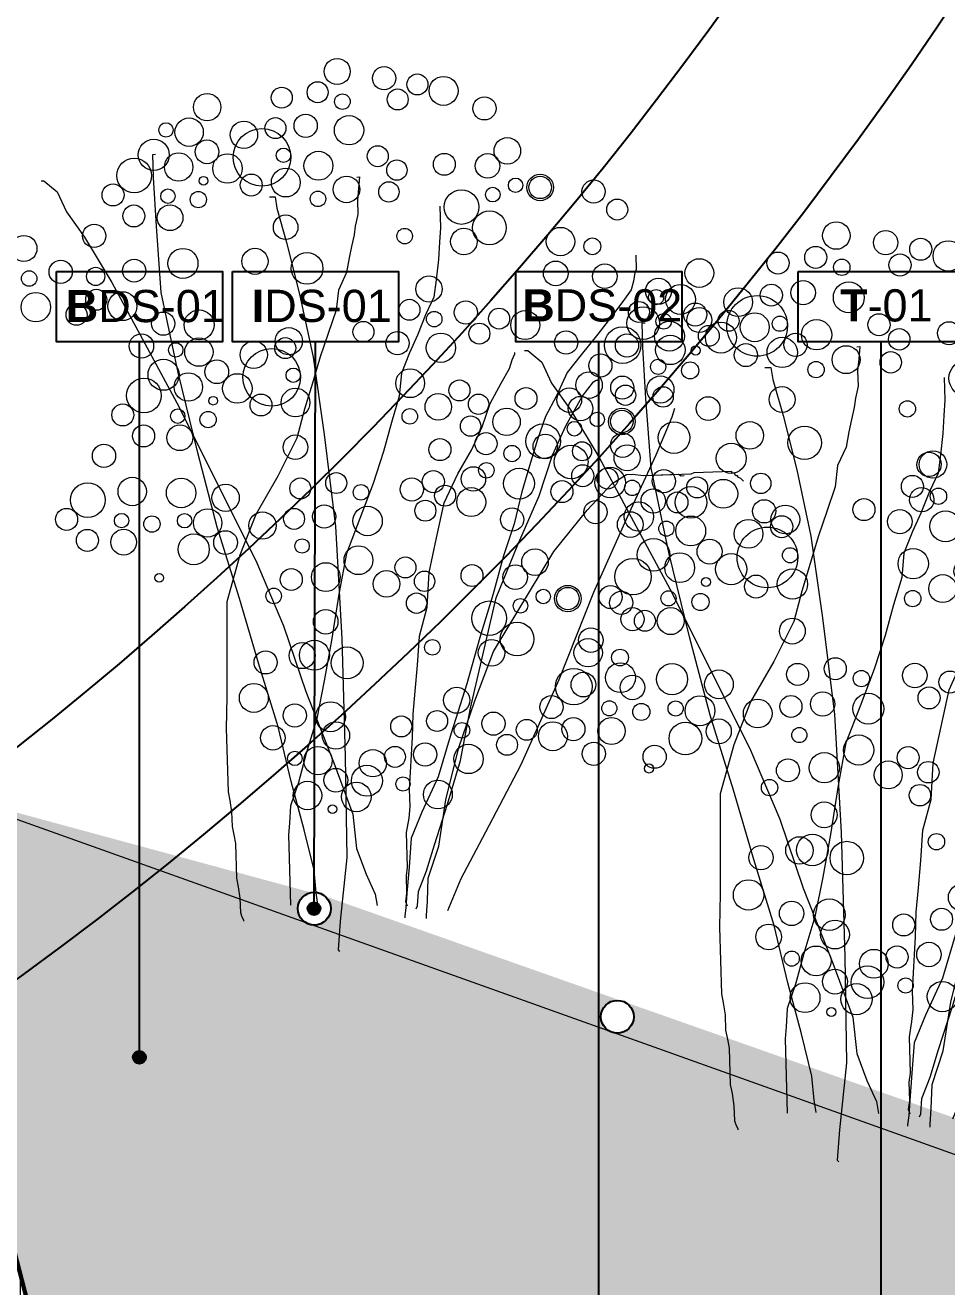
# Model space of a CAD drawing. Header units: metres. Extents: x -325 to 301, y -147 to 149.
# Drawn here: x 19.504 to 20.577, y 76.889 to 78.357 of the extents above; entities that cross this region are included whole.
import ezdxf

# ---------------------------------------------------------------- set-up
doc = ezdxf.new("R2010")
doc.units = ezdxf.units.M
doc.linetypes.add('ACAD_ISO03W100', pattern=[30, 12, -18])
doc.layers.add('-AUX-QAD', color=5, linetype='Continuous', plot=False)
doc.layers.add('-AUX_MON', color=3, linetype='Continuous', plot=False)
doc.layers.add('0-TX-1_25', color=7, linetype='Continuous', true_color=0x3f4f7f)
for name, color, linetype in [('02-L-Geotextile', 32, 'Continuous'), ('02-TRAÇ-D-linia 2', 251, 'Continuous'), ('10-DET-encoixinat', 37, 'Continuous'), ('10-DET_TERRENY_compactat', 252, 'Continuous'), ('A-KEYPLAN_HATCH', 7, 'Continuous'), ('A_TEXT_2', 7, 'Continuous')]:
    doc.layers.add(name, color=color, linetype=linetype)
for name, color, linetype, lineweight in [('05-VEG-gris 50%', 253, 'Continuous', 18), ('1-CM', 7, 'Continuous', 0), ('3-TR Seleccionat', 44, 'Continuous', 0)]:
    doc.layers.add(name, color=color, linetype=linetype, lineweight=lineweight)
doc.styles.get("Standard").update_dxf_attribs({"font": 'arial.ttf'})

# ---------------------------------------------------------------- blocks, each defined once
blk = doc.blocks.new('ccddddddddddd')
for points in [[(92.17118508927524, 14.45525125507265), (92.1602315818891, 14.54284491715953), (92.14927795156837, 14.71803216030821), (92.08355653705075, 15.02460998017341), (91.9959279843606, 15.39688300667331), (91.9082994312048, 15.81295286351815), (91.77685660263523, 16.29471792606637), (91.64541377406567, 16.79838144592941), (91.49206380639225, 17.34584179753438), (91.36062097735703, 17.91520052356645), (91.22917814878747, 18.52835616283119), (91.11964245792478, 19.14151172060519), (91.09773531928658, 19.6451752409339), (91.08678181190044, 20.01744826603681), (91.08678181190044, 20.1926355920732), (91.10868894960731, 20.19263559160754)], [(90.23240342363715, 20.01744826603681), (90.25431056134403, 20.01744826603681), (90.35289262235165, 19.92985460348427), (90.41861403686926, 19.7765657347627), (90.55005686543882, 19.57947995234281), (90.74722110852599, 19.22910538315773), (90.96629249025136, 18.79113706946373), (91.22917814878747, 18.26557517424226), (91.51397094503045, 17.65241961786523), (91.77685660263523, 17.08306080941111), (91.97402084618807, 16.57939737197012), (92.12737081339583, 16.07573385164142), (92.32453505601734, 15.52827350096777), (92.45597788598388, 15.13410201761872), (92.47788502369076, 14.8713211119175), (92.54360643820837, 14.67423532949761), (92.60932785319164, 14.52094646031037), (92.62028148304671, 14.43335279775783)], [(92.63123499089852, 19.97365143429488), (92.6531421286054, 19.9736514352262), (92.64218862075359, 19.88605777220801), (92.63123499043286, 19.79846410965547), (92.63123499136418, 19.6889720717445), (92.60932785226032, 19.60137840919197), (92.59837434487417, 19.53568312060088), (92.57646720623598, 19.44808954047039), (92.5545600685291, 19.36049587745219), (92.53265293082222, 19.25100375711918), (92.46693151630461, 19.11961326375604), (92.44502437766641, 18.96632439503446), (92.3793029631488, 18.79113706946373), (92.31358154863119, 18.61594982631505), (92.24786013411358, 18.41886404342949), (92.18213872006163, 18.22177834343165), (92.11641730554402, 18.00279418611899), (91.96306733880192, 17.71811482310295), (91.78781023295596, 17.43343546055257), (91.65636740392074, 17.12685764115304), (91.54683171305805, 16.77648307196796), (91.53587808320299, 16.38231158908457), (91.52492457535118, 16.05383539479226), (91.51397094456479, 15.81295286351815), (91.51397094456479, 15.33118780050427), (91.52492457535118, 15.26549251191318), (91.53587808273733, 15.17789884936064), (91.53587808273733, 15.068406812381), (91.54683171305805, 15.00271152332425), (91.55778522137552, 14.93701631762087), (91.55778522090986, 14.67423532949761), (91.56873885169625, 14.60854012332857), (91.5796923590824, 14.52094646077603), (91.5796923590824, 14.41145442333072), (91.59064598940313, 14.37860673852265), (91.60159949725494, 14.35670836362988), (91.60159949678928, 14.3457591352053)], [(91.9630673378706, 19.84226094093174), (92.00688161421567, 19.84226094093174), (92.01783512206748, 19.75466727791354), (92.08355653658509, 19.49188628932461), (92.1711850897409, 19.09771488886327), (92.25881364196539, 18.61594982584938), (92.324535056483, 18.02469264343381), (92.39025647100061, 17.32394342357293), (92.41216360917315, 16.4699052516371), (92.41216360917315, 15.57207033177838), (92.40121010132134, 14.80562582332641), (92.33548868680373, 14.32386076077819), (92.31358154863119, 14.10487660346553), (92.324535056483, 14.09392737504095)], [(93.25558848958462, 19.73276890348643), (93.25558848958462, 19.56853080587462), (93.2446348592639, 19.45903868647292), (93.23368135187775, 19.3276481917128), (93.21177421323955, 19.17435932345688), (93.18986707506701, 19.04296882916242), (93.12414566101506, 18.91157833440229), (93.05842424603179, 18.75828946661204), (92.99270283151418, 18.62689897231758), (92.92698141699657, 18.473610103596), (92.90507427882403, 18.29842277802527), (92.83935286477208, 18.10133707756177), (92.77363145025447, 17.88235292071477), (92.68600289756432, 17.64147038944066), (92.57646720670164, 17.37868940085173), (92.46693151583895, 17.11590849515051), (92.40121010132134, 16.80933067528531), (92.33548868726939, 16.45895602367818), (92.26976727228612, 16.15237828623503), (92.20404585823417, 15.867698923219), (92.11641730554402, 15.60491793509573), (92.05069589149207, 15.38593377778307), (91.9849744765088, 15.21074645221233), (91.9740208457224, 15.07935604080558), (91.9630673378706, 14.99176237778738), (91.9630673378706, 14.45525125507265)], [(94.73401807900518, 19.31669904664159), (94.73401807947084, 19.20720692630857), (94.72306444868445, 19.18530855188146), (94.71211094036698, 19.11961326375604), (94.69020380219445, 19.05391805805266), (94.6244823881425, 18.9663243945688), (94.53685383545235, 18.85683235758916), (94.42731814458966, 18.72544186376035), (94.2958753160201, 18.57215299457312), (94.18633962515742, 18.44076250074431), (94.09871107293293, 18.26557517424226), (94.01108251977712, 18.11228630598634), (93.94536110479385, 17.93709898088127), (93.8796396907419, 17.74001328041777), (93.81391827668995, 17.54292749799788), (93.74819686170667, 17.30204496672377), (93.66056830901653, 17.061162434984), (93.57293975679204, 16.7764830715023), (93.46340406592935, 16.44800687720999), (93.353868374601, 16.09763222653419), (93.22242554603145, 15.72535920049995), (93.11288985563442, 15.39688300620764), (92.98144702613354, 15.13410201808438), (92.89381847390905, 14.93701631762087), (92.87191133527085, 14.71803216077387), (92.85000419709831, 14.52094646077603), (92.83905056677759, 14.41145442379639), (92.82809705892578, 14.3457591352053), (92.82809705939144, 14.33480998966843)], [(92.85000419756398, 14.42240356933326), (92.83905056724325, 14.45525125460699), (92.85000419709831, 14.52094646077603), (92.85000419709831, 14.65233695553616), (92.86095770495012, 14.71803216077387), (92.86095770541579, 14.9808131493628), (92.88286484358832, 15.09030518634245), (92.89381847390905, 15.17789884889498), (92.89381847390905, 15.30928934318945), (92.90477198176086, 15.44067983748391), (92.91572561208159, 15.57207033224404), (92.9266791199334, 15.70346082560718), (92.93763274978846, 15.87864806922153), (92.959539887961, 16.05383539479226), (92.98144702613354, 16.2509210947901), (93.00335416430607, 16.46990525256842), (93.06907557882369, 16.68888940894976), (93.09098271699622, 16.95167039800435), (93.15670413151383, 17.21445130370557), (93.22242554603145, 17.47723229182884), (93.33196123689413, 17.6962164491415), (93.44149692729115, 17.87140369229019), (93.52912548044696, 18.04659101786092), (93.59484689496458, 18.22177834343165), (93.68247544765472, 18.37506721215323), (93.74819686217234, 18.48455933155492), (93.77010400034487, 18.5502545372583), (93.78105750773102, 18.57215299457312), (93.79201113805175, 18.59405136900023), (93.79201113805175, 18.60500059742481)], [(92.91572561208159, 14.40050519490615), (92.92667911946774, 14.42240356933326), (92.93763275025412, 14.53189568873495), (93.00335416430607, 14.68518455792218), (93.06907557928935, 14.88227025792003), (93.17861126968637, 15.18884807731956), (93.28814696054906, 15.51732427207753), (93.37577551277354, 15.91149575449526), (93.59484689496458, 16.74363546911627), (93.77010400034487, 17.13780686911196), (93.94536110525951, 17.51007989514619), (94.0548967961222, 17.81665771501139), (94.16443248651922, 18.03564187232405), (94.29587531555444, 18.25462594628334), (94.38350386824459, 18.3641180661507), (94.40541100688279, 18.37506721215323), (94.41636451426893, 18.37506721261889)], [(93.15670413151383, 14.37860673805699), (93.26623982191086, 14.61948935221881), (93.46340406546369, 14.96986392093822), (93.74819686217234, 15.47352744080126), (94.0548967961222, 16.10858145449311), (94.33968959236518, 16.76553384354338), (94.6244823881425, 17.35679102642462), (94.84355376986787, 17.79475925769657), (94.97499659890309, 18.07943862024695), (94.99690373707563, 18.14513390883803)], [(92.99240053351969, 14.32386076077819), (92.99240053351969, 14.34575913567096), (93.00335416477174, 14.45525125460699), (93.01430767215788, 14.63043849822134), (93.10193622438237, 14.8713211119175), (93.1676576398313, 15.22169568063691), (93.27719332976267, 15.61586716352031), (93.40863615879789, 15.96624173223972), (93.56198612600565, 16.3385147578083), (94.04394316580147, 17.08306080941111), (94.30682882387191, 17.38963862881064), (94.50399306695908, 17.58672432973981), (94.61352875782177, 17.65241961786523), (94.6573430346325, 17.65241961693391), (94.74497158685699, 17.64147038897499), (95.00785724446177, 17.64147038944066), (95.02976438309997, 17.63052116055042), (95.05167152127251, 17.63052116055042)], [(94.74497158685699, 17.64147038897499), (95.10643942793831, 17.64147038850933), (95.12834656564519, 17.65241961739957), (95.41313936142251, 17.65241961786523), (95.41313936188817, 17.64147038897499), (95.43504650052637, 17.64147038897499), (95.43504650052637, 17.63052116008475), (95.44600000791252, 17.61957201454788), (95.45695363823324, 17.61957201454788), (95.45695363823324, 17.60862278658897), (95.47886077594012, 17.59767355816439), (95.48981428472325, 17.58672432880849), (95.50076791457832, 17.57577518327162)]]:
    blk.add_lwpolyline(points)
for centre, radius in [((92.50731832021847, 20.78011920209974), 0.09914972109653161), ((92.8620486264117, 20.71819748636335), 0.08827586927244695), ((92.35396835301071, 20.62683025095612), 0.0797138132272792), ((93.11398077663034, 20.6634514266625), 0.07971381322727139), ((93.31114502064884, 20.60870544845238), 0.1100385761945846), ((91.51054347259924, 20.53923658793792), 0.1038774050785438), ((92.08012906461954, 20.59398264810443), 0.07971381322727139), ((92.54017896577716, 20.5501858163625), 0.05896654791170974), ((92.9606308103539, 20.55395938875154), 0.07971381322727139), ((93.6178449545987, 20.466365726199), 0.08827588449571261), ((91.19289002986625, 20.37499849172309), 0.05475392728177474), ((91.3681471357122, 20.353100115899), 0.1078442209085107), ((91.78438276099041, 20.32025251351297), 0.1038774050785438), ((92.02536128088832, 20.3640493452549), 0.0797138132272792), ((92.2553861704655, 20.37499849079177), 0.08828397434522552), ((92.58399324212223, 20.33120165998116), 0.1116622003345008), ((91.91582559002563, 20.14506518794224), 0.2190155618666085), ((91.09430784732103, 20.18886201875284), 0.1179330192981251), ((91.49958996474743, 20.19981116522104), 0.09029159687583978), ((93.78214843012393, 20.13788953144103), 0.100948621194932), ((90.94095788057894, 20.03557306807488), 0.131875252192638), ((91.28051858302206, 20.09031912824139), 0.1078442962242974), ((91.65184901002795, 20.06842075381428), 0.1122136528435823), ((92.08012906461954, 20.15601441636682), 0.05474597743621246), ((92.34301472222432, 20.06842075381428), 0.1094920372972297), ((92.7963272118941, 20.12694030348212), 0.0797138132272792), ((92.09108269494027, 19.94797948841006), 0.1094920372972297), ((92.93872367218137, 20.01744826603681), 0.07742317901411151), ((93.30019139032811, 20.0502958688885), 0.08341479203162756), ((93.6287984624505, 20.02839749492705), 0.09355456895831013), ((90.77556348359212, 19.89323342777789), 0.08359032011394589), ((91.4667291957885, 19.98082709126174), 0.03284760294668843), ((91.82819703733549, 19.93703025951982), 0.083391818526349), ((92.55113259609789, 19.88228419935331), 0.100948621194932), ((94.02312694909051, 19.85321016935632), 0.100948621194932), ((91.19289003079757, 19.87133497092873), 0.05475392728177474), ((91.42291491990909, 19.83848736807704), 0.0619504096055185), ((92.33206121437252, 19.81658899364993), 0.05896647138640877), ((92.8730022571981, 19.85321016889066), 0.07742319637127354), ((93.66165923094377, 19.80941333761439), 0.05583111220221605), ((93.83691633632407, 19.87510854331776), 0.05475392728177474), ((94.02312694909051, 19.85321016935632), 0.08552993772729109), ((94.4284090665169, 19.80941333761439), 0.08827588449571261), ((90.92891338979825, 19.72899533063173), 0.083391818526349), ((91.20384353818372, 19.70709687424824), 0.0979638998719097), ((93.42068071104586, 19.72181967506185), 0.1313904942115585), ((92.08012906461954, 19.60855406522751), 0.09355464613128266), ((93.6287984624505, 19.5575815779157), 0.1281631355179718), ((93.6287984624505, 19.5575815779157), 0.1281631355179718), ((94.6036661718972, 19.66707361536101), 0.0797138132272792), ((90.08658734429628, 19.50710891373456), 0.09914972109653161), ((90.6233044383116, 19.58665560837835), 0.08830179011489034), ((92.98253794806078, 19.51378474617377), 0.05896654791170974), ((93.43163421889767, 19.45903868600726), 0.100948621194932), ((94.16552340891212, 19.43714031158015), 0.1078442209085107), ((89.93323737708852, 19.35381996259093), 0.0797138132272792), ((90.36042650975287, 19.32097235973924), 0.08827586927244695), ((91.29147209087387, 19.35672230552882), 0.1143168244103129), ((91.83915054472163, 19.35672230552882), 0.09914972109653161), ((92.2334790318273, 19.29102701693773), 0.1209383224137713), ((94.40650192834437, 19.39334348030388), 0.06385108598971867), ((89.5993650695309, 19.32097235973924), 0.07971381322727139), ((90.11944799032062, 19.27717552846298), 0.05896654791170974), ((90.62493505468592, 19.27813989901915), 0.06916781482529323), ((90.91905074194074, 19.31292547378689), 0.08759366280770564), ((94.12170913256705, 19.19625778030604), 0.09355468922416664), ((94.49413048103452, 19.1634100950323), 0.09355468922416664), ((89.54459728533402, 19.09103905688971), 0.0797138132272792), ((89.83465519361198, 19.10198820289224), 0.08828397434522552), ((90.1632622666657, 19.05819137161598), 0.1116622003345008), ((90.62432604283094, 19.10091247688979), 0.07971381322727139), ((90.82149028638378, 19.04616649914533), 0.1100385761945846), ((93.15546696865931, 19.10642892122269), 0.09914972109653161), ((94.89874616917223, 19.0372787155211), 0.09914972109653161), ((90.47097607562318, 18.99142043991014), 0.07971381322727139), ((91.12819022033364, 18.90382677689195), 0.08827588449571261), ((91.39991686027497, 18.88590638805181), 0.1139313534327422), ((93.00211700191721, 18.95313997007906), 0.0797138132272792), ((93.4293061341159, 18.92029236769304), 0.08827586927244695), ((94.74539620196447, 18.88398976437747), 0.0797138132272792), ((92.64738657139242, 18.79607752989978), 0.07971381322727139), ((93.18832761468366, 18.87649553595111), 0.05896654791170974), ((93.68123828433454, 18.86554630752653), 0.07971381322727139), ((93.87840252742171, 18.81080033024773), 0.1100385761945846), ((94.93160681519657, 18.80734532978386), 0.05896654791170974), ((95.17258533509448, 18.85114216106012), 0.08827586927244695), ((95.42451748484746, 18.79639610135928), 0.07971381322727139), ((90.95698824804276, 18.73876838758588), 0.0928042669996929), ((91.39224458299577, 18.67940983595327), 0.1078442209085107), ((92.04945872724056, 18.69035906484351), 0.0797138132272792), ((92.07780097937211, 18.74133146926761), 0.1038774050785438), ((92.90353481797501, 18.70130821038038), 0.08828397434522552), ((93.23214189056307, 18.65751137910411), 0.1116622003345008), ((93.52788831666112, 18.75605427054688), 0.07971381322727139), ((95.62168172886595, 18.74165012408048), 0.1100385761945846), ((91.21698747761548, 18.70130821038038), 0.05475392728177474), ((91.80848020780832, 18.64656223310158), 0.1038774050785438), ((91.93992303684354, 18.47137490753084), 0.2190155618666085), ((94.18510246183723, 18.66846060752869), 0.08827588449571261), ((94.64681401941925, 18.63215800421312), 0.08828397434522552), ((94.97542109200731, 18.5883611724712), 0.1116622003345008), ((95.27116751810536, 18.68690406344831), 0.07971381322727139), ((95.92838166281581, 18.59931040136144), 0.08827588449571261), ((91.1184052946046, 18.51517173880711), 0.1179330192981251), ((91.523687412031, 18.5261208852753), 0.09029159687583978), ((91.30461603077129, 18.41662884736434), 0.1078442962242974), ((91.67594645684585, 18.39473047340289), 0.1122136528435823), ((92.10422651190311, 18.48232413595542), 0.05474597743621246), ((92.99116337066516, 18.39473047340289), 0.1094920372972297), ((90.96505532739684, 18.36188278766349), 0.131875252192638), ((93.3635847195983, 18.3290351848118), 0.0797138132272792), ((94.3494059368968, 18.33998441323638), 0.100948621194932), ((91.49082664307207, 18.30713681038469), 0.03284760294668843), ((91.85229448415339, 18.26333997910842), 0.083391818526349), ((92.11518014175817, 18.27428920799866), 0.1094920372972297), ((93.86744889710099, 18.25239075068384), 0.08341479203162756), ((94.19605596922338, 18.23049237625673), 0.09355456895831013), ((94.62448251107708, 18.25462594581768), 0.07742319637127354), ((90.79966093041003, 18.21954314783216), 0.08359032011394589), ((91.21698747761548, 18.19764469005167), 0.05475392728177474), ((91.447012366727, 18.16479708813131), 0.0619504096055185), ((93.19928124500439, 18.20859391894192), 0.100948621194932), ((93.50598117848858, 18.21954314783216), 0.07742317901411151), ((94.90927530638874, 18.23272757232189), 0.07743792491863587), ((95.2488358868286, 18.13418468041345), 0.09029159687583978), ((90.95301083661616, 18.055305050686), 0.083391818526349), ((91.22794098593295, 18.03340659337118), 0.0979638998719097), ((92.98020986327901, 18.14289871323854), 0.05896647138640877), ((93.44025976397097, 18.055305050686), 0.07742319637127354), ((94.40417384309694, 18.07720342511311), 0.05475392728177474), ((94.59038445679471, 18.05530505022034), 0.100948621194932), ((94.59038445679471, 18.05530505022034), 0.08552993772729109), ((93.9879382182844, 17.92391455639154), 0.1313904942115585), ((94.22891673771665, 18.01150821940973), 0.05583111220221605), ((90.64740188512951, 17.91296532796696), 0.08830179011489034), ((92.10422651190311, 17.93486378435045), 0.09355464613128266), ((94.19605596968904, 17.75967645877972), 0.1281631355179718), ((94.19605596968904, 17.75967645877972), 0.1281631355179718), ((94.62203529756516, 17.77874510781839), 0.09914972109653161), ((95.41313948435709, 17.7509624264203), 0.1143169033563484), ((93.54979545529932, 17.71587962796912), 0.05896654791170974), ((90.51421286957338, 17.58087944658473), 0.131875252192638), ((90.85377357294783, 17.63562550675124), 0.1078442962242974), ((91.22510399948806, 17.61372713185847), 0.1122136528435823), ((92.13205550750718, 17.62053411826491), 0.07971381322727139), ((92.40589479589835, 17.6533817211166), 0.0797138132272792), ((92.97846367675811, 17.58720544259995), 0.08827586927244695), ((94.4686853303574, 17.62545615714043), 0.0797138132272792), ((94.89587446348742, 17.59260855335742), 0.08827586927244695), ((91.56246991548687, 17.56578805856407), 0.1038774050785438), ((92.59210540866479, 17.57673728698865), 0.05896654791170974), ((93.23039582651109, 17.53245938289911), 0.07971381322727139), ((93.42756007006392, 17.47771340515465), 0.1100385761945846), ((94.65489594358951, 17.54881172254682), 0.05896654791170974), ((95.14780661370605, 17.53786249365658), 0.07971381322727139), ((95.34497085725889, 17.48311651591212), 0.1100385761945846), ((95.63221086654812, 17.55387672642246), 0.07742319637128761), ((90.3488184735179, 17.43853980628774), 0.08359032011394589), ((93.07704585976899, 17.4229673454538), 0.07971381322727139), ((94.99445664696395, 17.42837045621127), 0.07971381322727139), ((90.76614501979202, 17.41664134990424), 0.05475392728177474), ((90.99616990983486, 17.38379374658689), 0.0619504096055185), ((91.2448164736852, 17.40154996141791), 0.05475392728177474), ((91.4200735790655, 17.37965158652514), 0.1078442209085107), ((91.8363092043437, 17.34680398320779), 0.1038774050785438), ((92.07728772377595, 17.39060081494972), 0.0797138132272792), ((92.30731261335313, 17.40154996095225), 0.08828397434522552), ((92.63591968500987, 17.35775312967598), 0.1116622003345008), ((93.73426000401378, 17.33537368290126), 0.08827588449571261), ((94.37010314781219, 17.37362439604476), 0.08828397434522552), ((94.69871022040024, 17.32982756523415), 0.1116622003345008), ((95.65167079120874, 17.34077679365873), 0.08827588449571261), ((90.5021683787927, 17.27430170960724), 0.083391818526349), ((90.77709852810949, 17.25240325229242), 0.0979638998719097), ((91.55151640810072, 17.22636263491586), 0.09029159687583978), ((91.30848026368767, 17.18208481417969), 0.1179330192981251), ((92.13205550797284, 17.18256588606164), 0.05474597743621246), ((92.55718713905662, 17.0616435483098), 0.1094920372972297), ((92.3052551113069, 16.94120228243992), 0.1094920372972297), ((92.91274226177484, 16.99594826018438), 0.0797138132272792), ((93.89856347907335, 17.0068974881433), 0.100948621194932), ((91.03998418571427, 16.97404988575727), 0.03284760294668843), ((92.04236945323646, 16.930253054481), 0.083391818526349), ((92.76530501246452, 16.87550699478015), 0.100948621194932), ((93.05513872113079, 16.88645622273907), 0.07742317901411151), ((93.41660643927753, 16.91930382605642), 0.08341479203162756), ((93.74521351233125, 16.89740545116365), 0.09355456895831013), ((91.90531620429829, 16.80981178861111), 0.05896647138640877), ((92.98941730661318, 16.72221812605858), 0.07742319637127354), ((93.95333138620481, 16.74411650048569), 0.05475392728177474), ((94.13954199897125, 16.72221812512726), 0.100948621194932), ((94.13954199897125, 16.72221812512726), 0.08552993772729109), ((94.54482411639765, 16.67842129431665), 0.08827588449571261), ((92.29430148098618, 16.60177685972303), 0.09355464613128266), ((93.53709576139227, 16.59082763129845), 0.1313904942115585), ((93.77807428082451, 16.67842129431665), 0.05583111220221605), ((94.72008122131228, 16.53608157159761), 0.0797138132272792), ((93.74521351186559, 16.42658953461796), 0.1281631355179718), ((93.74521351186559, 16.42658953461796), 0.1281631355179718), ((92.10772894509137, 16.34994510002434), 0.09914972109653161), ((92.20096791768447, 16.34994510002434), 0.1143168244103129), ((92.44765144772828, 16.28424981143326), 0.1209383224137713), ((93.09895299747586, 16.38279270287603), 0.05896654791170974), ((93.54804926877841, 16.32804664317518), 0.100948621194932), ((94.28193845879287, 16.30614826828241), 0.1078442209085107), ((91.82854656875134, 16.30614826828241), 0.08759366280770564), ((94.52291697775945, 16.26235143747181), 0.06385108598971867), ((91.73098611226305, 16.03938929410651), 0.1100385761945846), ((94.23812418198213, 16.0652657370083), 0.09355468922416664), ((94.61054553091526, 16.03241805126891), 0.09355468922416664), ((93.2718820180744, 15.97543687839061), 0.09914972109653161), ((92.03768604714423, 15.89704957138747), 0.08827588449571261), ((92.30941268615425, 15.87912918301299), 0.1139313534327422), ((92.84469276247546, 15.78930032392964), 0.07971381322727139), ((93.11853205086663, 15.82214792724699), 0.0797138132272792), ((93.54572118353099, 15.7893003243953), 0.08827586927244695), ((91.86648407392204, 15.73199118301272), 0.0928042669996929), ((92.34637937927619, 15.73455426469445), 0.1038774050785438), ((93.30474266409874, 15.74550349265337), 0.05896654791170974), ((93.79765333421528, 15.73455426422879), 0.07971381322727139), ((93.9948175768368, 15.67980828741565), 0.1100385761945846), ((93.64430336654186, 15.62506222724915), 0.07971381322727139), ((92.02872593747452, 15.57031616708264), 0.05475392728177474), ((92.20398304238915, 15.54841779312119), 0.1078442209085107), ((92.62021866859868, 15.51557018980384), 0.1038774050785438), ((92.78992497874424, 15.55936702108011), 0.0797138132272792), ((93.01994986785576, 15.5703161675483), 0.08828397434522552), ((93.34855694044381, 15.52651933580637), 0.1116622003345008), ((94.30151751171798, 15.53746856376529), 0.08827588449571261), ((94.76322906883433, 15.50116596091539), 0.08828397434522552), ((92.57106118137017, 15.38417969550937), 0.1179330192981251), ((92.33542587142438, 15.39512884197757), 0.09029159687583978), ((92.8446927620098, 15.35133209312335), 0.05474597743621246), ((92.116354489699, 15.28563680453226), 0.1078442962242974), ((92.48768491717055, 15.26373843010515), 0.1122136528435823), ((93.10757842008024, 15.26373842963949), 0.1094920372972297), ((92.30256510339677, 15.17614476708695), 0.03284760294668843)]:
    blk.add_circle(centre, radius)
blk = doc.blocks.new('hatch keyplan 2')
at = {"layer": 'A-KEYPLAN_HATCH'}
blk.add_lwpolyline([(0, 0.005476596624248486), (0.012874798693294, 0.005476596623793739), (0.012874798693294, -2.273736754432321e-13), (0, 0)], close=True, dxfattribs=at)
blk = doc.blocks.new('hatch keyplan')
at = {"layer": 'A-KEYPLAN_HATCH'}
blk.add_blockref('hatch keyplan 2', (1.430579833341536, 0.8521467901477053), dxfattribs=at)
blk = doc.blocks.new('T-01')
at = {"layer": 'A-KEYPLAN_HATCH'}
blk.add_blockref('hatch keyplan', (-1.430579833341536, -0.8521467901477053), dxfattribs=at)
at = {"layer": 'A_TEXT_2', "insert": (-0.0007977306934924266, 0.004083503112212838), "char_height": 0.0025, "attachment_point": 1}
blk.add_mtext_dynamic_manual_height_columns('\\pi0.00405;{\\fArial|b1|i0|c0|p34;T}-01', width=0.01456192034901793, gutter_width=0.015, heights=[0], dxfattribs=at)
blk = doc.blocks.new('I-06A')
at = {"layer": 'A-KEYPLAN_HATCH'}
blk.add_blockref('hatch keyplan', (-1.430579833341536, -0.8521467901477053), dxfattribs=at)
at = {"layer": 'A_TEXT_2', "insert": (-0.0007977307986626325, 0.00404589630651675), "char_height": 0.0025, "attachment_point": 1}
blk.add_mtext_dynamic_manual_height_columns('\\pi0.00229;{\\fArial|b1|i0|c0|p34;I}DS-01', width=0.01456192034901793, gutter_width=0.015, heights=[0], dxfattribs=at)
blk = doc.blocks.new('B-DS01')
at = {"layer": 'A-KEYPLAN_HATCH'}
blk.add_blockref('hatch keyplan', (-1.430579833341138, -0.8521467901475916), dxfattribs=at)
at = {"layer": 'A_TEXT_2', "insert": (-0.0007977307984582405, 0.004032374434489228), "char_height": 0.0025, "attachment_point": 1}
blk.add_mtext_dynamic_manual_height_columns('\\pi0.00152;{\\fArial|b1|i0|c0|p34;B}DS-01', width=0.01456192034901793, gutter_width=0.015, heights=[0], dxfattribs=at)
blk = doc.blocks.new('B-DS02')
at = {"layer": 'A-KEYPLAN_HATCH'}
blk.add_blockref('hatch keyplan', (-1.430579833341536, -0.8521467901477053), dxfattribs=at)
at = {"layer": 'A_TEXT_2', "insert": (-0.0007977306934924266, 0.004083503112212838), "char_height": 0.0025, "attachment_point": 1}
blk.add_mtext_dynamic_manual_height_columns('\\pi0.00129;{\\fArial|b1|i0|c0|p34;B}DS-02', width=0.01456192034901793, gutter_width=0.015, heights=[0], dxfattribs=at)
blk = doc.blocks.new('POINT')
at = {"layer": '0-TX-1_25'}
h = blk.add_hatch(dxfattribs=at)
h.set_pattern_fill('ANGLE', color=256)
h.set_pattern_definition([(0, (-83.74681484067048, -12.72584030761209), (0, 6.985), [5.08, -1.905]), (90, (-83.74681484067048, -12.72584030761209), (-6.985, 4.277078946022131e-16), [5.08, -1.905])])
edge = h.paths.add_edge_path()
edge.add_arc((0, 0), 0.0075, 0, 360)
h = blk.add_hatch(color=256, dxfattribs=at)
h.dxf.hatch_style = 1
edge = h.paths.add_edge_path()
edge.add_arc((0, 0), 0.0075, 0, 360)
blk.add_circle((0, 0), 0.0075, dxfattribs=at)

msp = doc.modelspace()

# ---------------------------------------------------------------- hatches: boundary and pattern name
at = {"layer": '10-DET-encoixinat'}
h = msp.add_hatch(dxfattribs=at)
h.set_pattern_fill('CROSS', color=256, scale=0.04999999999999997, angle=91.66889548920817)
h.set_pattern_definition([(135.910817346098, (9.254955547378444, 72.81619366922993), (-0.01767543594103214, -0.000281005861983161), [0.006249999999999993, -0.01874999999999998]), (225.9108173460979, (9.254885294457011, 72.82061252732407), (0.000281005861983161, -0.01767543594103215), [0.006249999999999993, -0.01874999999999998])])
edge = h.paths.add_edge_path()
edge.add_line((19.40426612271094, 77.46497168870289), (19.40426612224528, 77.2652096973138))
edge.add_line((19.40426612224528, 77.2652096973138), (19.52670743606376, 76.79169178689887))
edge.add_line((19.52670743606376, 76.79169178689887), (20.61158481082651, 76.43006581787249))
edge.add_arc((20.88037853041107, 77.23644657892824), 0.8499999973464439, 251.5650426997877, 270.0000003406949)
edge.add_line((20.88037853546538, 76.3864465815818), (21.49455763816931, 76.3864465815818))
edge.add_line((21.49455763816931, 76.3864465815818), (21.49455763908389, 76.93181699326996))
edge.add_line((21.49455763908389, 76.93181699326996), (20.88037853174009, 76.94637161970849))
edge.add_arc((20.93199237187277, 77.32736714711616), 0.3844757214674237, 250.131195935182, 262.28505132981314, ccw=False)
edge.add_line((20.80132155444576, 76.96577799093079), (19.49423445712873, 77.43497168960627))
edge.add_line((19.49423445712873, 77.43497168960627), (19.40426612271094, 77.46497168870289))
at = {"layer": '10-DET_TERRENY_compactat'}
h = msp.add_hatch(dxfattribs=at)
h.set_pattern_fill('HEX', color=256, scale=0.002, angle=0.5782318252177278)
h.set_pattern_definition([(0.5782318252177278, (0.549165722126844, -8.408593412523473), (-0.000110995747240735, 0.01099796253877573), [0.00635, -0.0127]), (120.5782318252177, (0.549165722126844, -8.408593412523473), (-0.00946901707482901, -0.005595106406210373), [0.00635, -0.0127]), (60.57823182521773, (0.5555153987575636, -8.40852932909894), (-0.009580012822069743, 0.00540285613256535), [0.00635, -0.0127])])
h.paths.add_polyline_path([(19.40426612271094, 77.46497168870289), (19.85260917925818, 77.3433663045403), (20.19829420302849, 77.22136960070243), (20.6450935668086, 77.06427488813291), (20.87356986982488, 76.98817931409106), (20.94947230474233, 76.98293192219178), (21.4922463812803, 76.97291423615862), (21.49127431538585, 76.93189480045899), (20.88598257024922, 76.94623881693798), (20.84635288576628, 76.95255058022336), (20.80132155444568, 76.96577799093082), (20.60956121619994, 77.03429750000717), (20.11428299349581, 77.21126955265554)])
edge = h.paths.add_edge_path(flags=16)
edge.add_arc((19.84008012810117, 77.32888649289481), 0.01914789983742415, 0, 360)
edge = h.paths.add_edge_path(flags=16)
edge.add_arc((20.19295778152204, 77.202980346403), 0.01914789983742415, 0, 360)
edge = h.paths.add_edge_path(flags=16)
edge.add_arc((20.63720833024252, 77.04682595944142), 0.01914789983742415, 0, 360)
edge = h.paths.add_edge_path(flags=16)
edge.add_arc((21.27223510822759, 76.95670794959706), 0.01914789983742415, 0, 360)
at = {"layer": '3-TR Seleccionat'}
h = msp.add_hatch(dxfattribs=at)
h.set_pattern_fill('ANSI31', color=256, scale=0.002, angle=225, style=0)
h.set_pattern_definition([(270, (1.724461629969113, 15.11476513127442), (0.00635, -4.336808689942018e-19), [])])
edge = h.paths.add_edge_path()
edge.add_line((19.75054990936692, 75.92650813836374), (19.47694866301461, 76.98401666688261))
edge.add_line((19.47694866301461, 76.98401666688261), (18.51381635105335, 76.98401666688261))
edge.add_line((18.51381635105335, 76.98401666688261), (18.51381635105335, 75.16673965454368))
edge.add_line((18.51381635105335, 75.16673965454368), (19.49426612209626, 75.16673965396937))
edge.add_line((19.49426612209626, 75.16673965396937), (21.49455763863497, 75.16673965536636))
edge.add_line((21.49455763863497, 75.16673965536636), (21.49455763910063, 75.63644658111613))
edge.add_line((21.49455763910063, 75.63644658111613), (20.88037853927882, 75.63644658097395))
edge.add_arc((20.88037853166948, 77.23644658039092), 1.599999999416966, 251.5650427093889, 270.00000027248956, ccw=False)
edge.add_line((20.3744138818989, 75.71855337883923), (19.75054990936692, 75.92650813836374))

# ---------------------------------------------------------------- linework, layer by layer
at = {"layer": '-AUX-QAD'}
for radius in [4.423163336561861, 4.207516772289723]:
    msp.add_circle((16.89760635375546, 80.82832178061602), radius, dxfattribs=at)
at = {"layer": '-AUX_MON'}
for radius in [2.605396921805838, 2.303722373471873]:
    msp.add_circle((19.91883515369868, 76.45016396264691), radius, dxfattribs=at)
at = {"layer": '0-TX-1_25'}
msp.add_line((19.84008012810117, 77.32888649289481), (19.84146267032722, 77.98870204491712), dxfattribs=at)
for points in [[(19.63647758807883, 77.1557830496895), (19.63647758807883, 77.98870204491712)], [(20.17137541662191, 76.44086969733861), (20.17137541662191, 77.98870204491712)], [(20.50002242181287, 75.51428028639475), (20.50002242181287, 77.98870204491712)]]:
    msp.add_lwpolyline(points, dxfattribs=at)
at = {"layer": '02-L-Geotextile', "linetype": 'ACAD_ISO03W100', "ltscale": 0.002, "const_width": 0.005}
msp.add_lwpolyline([(19.47694866301463, 76.98401666688251), (19.75054990936692, 75.92650813836374), (20.37441388143324, 75.71855337907206, 0.08061161001945459), (20.88037853919067, 75.63644658111613), (21.49455763910063, 75.63644658111613)], format="xyb", dxfattribs=at)
at = {"layer": '02-TRAÇ-D-linia 2'}
for centre in [(19.84008012810117, 77.32888649289481), (20.19295778152204, 77.202980346403)]:
    msp.add_circle(centre, 0.01914789983742415, dxfattribs=at)
at = {"layer": '05-VEG-gris 50%'}
for centre, major_axis, ratio, start_param, end_param in [((20.55585035260864, 77.84603894363337), (-0.00999539769624609, 0.009995397696246088), 0.9999999999999041, 3.957012353762735, 10.24019766094232), ((20.54736668847599, 77.80499178777629), (0.009995397696247042, 0.009995397696247042), 0.9999999999998405, 5.527808680557567, 11.81099398773715)]:
    msp.add_ellipse(centre, major_axis=major_axis, ratio=ratio, start_param=start_param, end_param=end_param, dxfattribs=at)
at = {"layer": '1-CM'}
msp.add_lwpolyline([(19.40426612271094, 77.46497168870289), (20.80132155444571, 76.9657779909308, 0.05308096770375473), (20.88037853174009, 76.94637161970849), (21.49455763908389, 76.93181699326996)], format="xyb", dxfattribs=at)

# ---------------------------------------------------------------- block references
at = {"layer": '0-TX-1_25', "xscale": 15, "yscale": 15, "zscale": 15}
for name, p in [('B-DS01', (19.53991659787316, 77.98870204491713)), ('I-06A', (19.74490168012751, 77.98870204491884)), ('B-DS02', (20.07481442642221, 77.98870204491884)), ('T-01', (20.40346143161317, 77.98870204491202))]:
    msp.add_blockref(name, p, dxfattribs=at)
at = {"layer": '0-TX-1_25'}
for p in [(19.83977334115228, 77.32888649289481), (19.63647758807883, 77.1557830496895)]:
    msp.add_blockref('POINT', p, dxfattribs=at)
at = {"layer": '05-VEG-gris 50%'}
for p, xscale, yscale, zscale, rotation in [((5.801333997380965, 74.69722823468712), 0.1531483815836124, 0.1531483815836124, 0.1531481441427297, 1.720107351731527), ((5.642197555709885, 74.31642013743405), 0.1612088227195918, 0.1612088227195918, 0.1612085727818207, 1.720107351731523)]:
    msp.add_blockref('ccddddddddddd', p, dxfattribs=dict(at, xscale=xscale, yscale=yscale, zscale=zscale, rotation=rotation))

doc.saveas('drawing.dxf')
